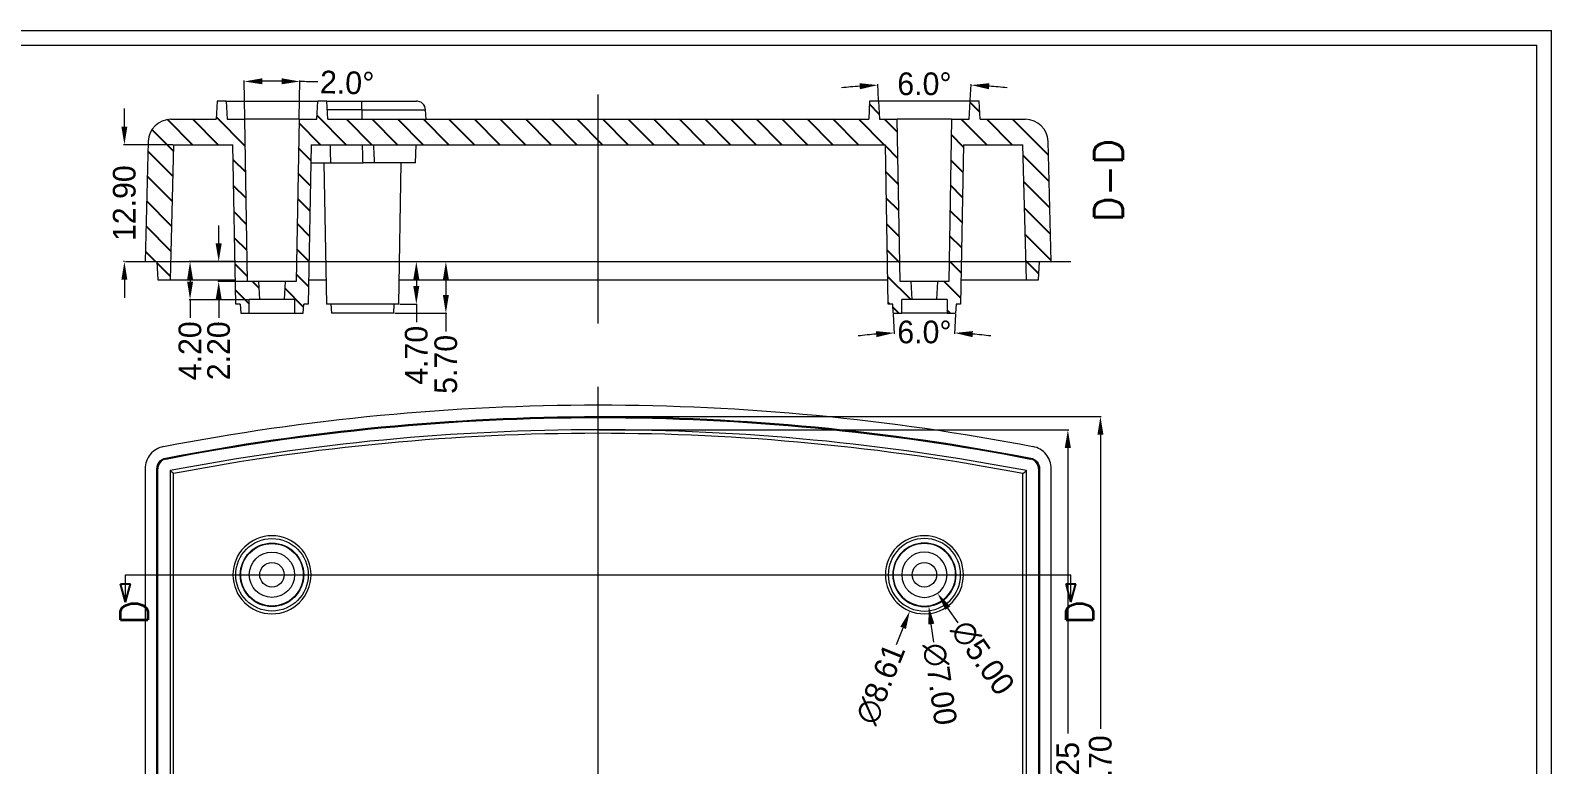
# Model space of a CAD drawing. Header units: millimetres. Extents: x -644 to 177, y 608 to 849.
# Drawn here: x -471.7 to -303.8, y 768 to 849 of the extents above; entities that cross this region are included whole.
import ezdxf
from ezdxf.lldxf.tags import DXFTag

# ---------------------------------------------------------------- set-up
doc = ezdxf.new("R2010")
doc.units = ezdxf.units.MM
doc.layers.get('0').update_dxf_attribs({"linetype": 'CONTINUOUS'})
doc.layers.get('Defpoints').update_dxf_attribs({"linetype": 'CONTINUOUS'})
for name, color, linetype, true_color in [('20', 7, 'CONTINUOUS', 0xffffff), ('30', 7, 'CONTINUOUS', 0xffffff), ('TOP', 7, 'CONTINUOUS', 0xffffff)]:
    doc.layers.add(name, color=color, linetype=linetype, true_color=true_color)
doc.styles.add('blockfont', font='simplex.shx')
tags = doc.linetypes.add('PHANTOM', pattern=[50.5, 18, -6.5, 6.5, -6.5, 6.5, -6.5]).pattern_tags.tags
tags[14:15] = [DXFTag(74, 4), DXFTag(75, 0), DXFTag(340, '0'), DXFTag(46, 0.0), DXFTag(50, 0.0), DXFTag(44, 0.0), DXFTag(45, 0.0)]
tags[12:13] = [DXFTag(74, 4), DXFTag(75, 0), DXFTag(340, '0'), DXFTag(46, 0.0), DXFTag(50, 0.0), DXFTag(44, 0.0), DXFTag(45, 0.0)]
tags[10:11] = [DXFTag(74, 4), DXFTag(75, 0), DXFTag(340, '0'), DXFTag(46, 0.0), DXFTag(50, 0.0), DXFTag(44, 0.0), DXFTag(45, 0.0)]
tags[8:9] = [DXFTag(74, 4), DXFTag(75, 0), DXFTag(340, '0'), DXFTag(46, 0.0), DXFTag(50, 0.0), DXFTag(44, 0.0), DXFTag(45, 0.0)]
tags[6:7] = [DXFTag(74, 4), DXFTag(75, 0), DXFTag(340, '0'), DXFTag(46, 0.0), DXFTag(50, 0.0), DXFTag(44, 0.0), DXFTag(45, 0.0)]
tags[4:5] = [DXFTag(74, 4), DXFTag(75, 0), DXFTag(340, '0'), DXFTag(46, 0.0), DXFTag(50, 0.0), DXFTag(44, 0.0), DXFTag(45, 0.0)]
doc.dimstyles.new('2', dxfattribs={"dimtxt": 2.5, "dimasz": 2, "dimexe": 0.1, "dimexo": 0.1, "dimgap": 0.1, "dimtad": 0, "dimzin": 0, "dimdsep": 46, "dimtxsty": 'Standard', "dimcen": 0, "dimclrd": 4, "dimclre": 4, "dimclrt": 3, "dimadec": 1, "dimazin": 0, "dimtfac": 1, "dimtofl": 0, "dimtmove": 0, "dimatfit": 3, "dimfxl": 0, "dimtolj": 1, "dimtzin": 0, "dimlwd": 9, "dimlwe": 9, "dimarcsym": 0})

# ---------------------------------------------------------------- blocks, each defined once
blk = doc.blocks.new('HATCH7')
at = {"color": 200, "linetype": 'Continuous'}
for p, q in [((573.13, 360.13), (574.26, 361.26)), ((574.29, 358.46), (577.02, 361.19)), ((577.05, 358.39), (579.78, 361.12)), ((579.8, 358.32), (582.54, 361.05)), ((582.56, 358.24), (585.29, 360.97)), ((571.53, 358.53), (572.99, 359.99)), ((585.32, 358.17), (587.69, 360.54)), ((586.03, 356.06), (588.8, 358.82)), ((586.03, 353.23), (588.83, 356.03)), ((585.87, 350.24), (589.06, 353.43)), ((568.44, 349.79), (569.97, 351.32)), ((571.47, 349.99), (572.85, 351.37)), ((574.35, 350.04), (575.73, 351.42)), ((577.23, 350.09), (578.61, 351.47)), ((580.11, 350.14), (581.49, 351.52)), ((582.99, 350.19), (584.37, 351.57)), ((590.81, 352.35), (590.83, 352.37)), ((570.19, 348.71), (570.93, 349.45)), ((588.75, 350.29), (588.83, 350.37)), ((568.11, 343.81), (570.18, 345.88)), ((570.39, 343.26), (571.72, 344.59)), ((573.17, 343.21), (574.5, 344.54)), ((575.95, 343.16), (577.29, 344.49)), ((578.73, 343.11), (580.07, 344.45)), ((581.51, 343.06), (582.85, 344.4)), ((584.3, 343.02), (585.63, 344.35)), ((586.03, 341.92), (588.41, 344.3)), ((586.03, 339.09), (589.26, 342.32)), ((586.03, 336.27), (588.83, 339.06)), ((586.03, 333.44), (588.83, 336.24)), ((586.03, 330.61), (588.83, 333.41)), ((586.03, 327.79), (588.83, 330.58)), ((586.03, 324.96), (588.83, 327.76)), ((586.03, 322.13), (588.83, 324.93)), ((586.03, 319.3), (588.83, 322.1)), ((586.03, 316.48), (588.83, 319.27)), ((586.03, 313.65), (588.83, 316.45)), ((586.03, 310.82), (588.83, 313.62)), ((586.03, 308), (588.83, 310.79)), ((586.03, 305.17), (588.83, 307.97)), ((586.03, 302.34), (588.83, 305.14)), ((586.03, 299.52), (588.83, 302.31)), ((586.03, 296.69), (588.83, 299.49)), ((586.03, 293.86), (588.83, 296.66)), ((586.03, 291.03), (588.83, 293.83)), ((586.03, 288.21), (588.83, 291)), ((586.03, 285.38), (588.83, 288.18)), ((586.03, 282.55), (588.83, 285.35)), ((586.03, 279.73), (588.83, 282.52)), ((589.41, 280.27), (590.49, 281.36)), ((567.43, 278.11), (568.1, 278.77)), ((568.43, 279.11), (568.62, 279.3)), ((568.93, 276.78), (571.5, 279.35)), ((573, 278.02), (574.38, 279.4)), ((575.88, 278.07), (577.26, 279.45)), ((578.76, 278.12), (580.14, 279.5)), ((581.64, 278.17), (583.02, 279.55)), ((584.52, 278.22), (585.9, 279.6)), ((587.4, 278.27), (588.83, 279.7)), ((567.43, 272.45), (567.77, 272.79)), ((569.09, 271.28), (570.93, 273.12)), ((571.87, 271.23), (573.2, 272.56)), ((574.65, 271.18), (575.98, 272.52)), ((577.43, 271.14), (578.76, 272.47)), ((580.21, 271.09), (581.55, 272.42)), ((582.99, 271.04), (584.33, 272.37)), ((585.77, 270.99), (587.11, 272.32)), ((586.03, 268.42), (588.83, 271.22)), ((589.63, 269.18), (590.69, 270.24)), ((586.03, 265.59), (588.83, 268.39)), ((584.86, 261.6), (588.83, 265.56)), ((571.77, 262.66), (573.21, 264.1)), ((573.24, 261.29), (576.12, 264.17)), ((576.15, 261.37), (579.02, 264.25)), ((579.05, 261.45), (581.93, 264.32)), ((581.96, 261.52), (584.84, 264.4))]:
    blk.add_line(p, q, dxfattribs=at)
blk = doc.blocks.new('ASSORTED_DRAFT7')
at = {"color": 13}
for p, q in [((522.94, 259.13), (524.94, 259.66)), ((522.94, 259.13), (524.94, 258.59)), ((524.94, 259.66), (524.94, 258.59))]:
    blk.add_line(p, q, dxfattribs=at)
blk = doc.blocks.new('ASSORTED_DRAFT8')
at = {"color": 13}
for p, q in [((522.94, 363.46), (524.94, 363.99)), ((522.94, 363.46), (524.94, 362.92)), ((524.94, 363.99), (524.94, 362.92))]:
    blk.add_line(p, q, dxfattribs=at)
blk = doc.blocks.new('*D79')
at = {"color": 4, "lineweight": 9}
blk.add_line((-376.15, 781.21), (-375.4, 783.07), dxfattribs=at)
blk.add_solid([(-375.71, 783.19), (-375.09, 782.94), (-374.66, 784.92)], dxfattribs=at)
at = {"layer": 'Defpoints', "color": 0, "lineweight": 9}
for p in [(-371.45, 792.92), (-374.66, 784.92)]:
    blk.add_point(p, dxfattribs=at)
at = {"color": 3, "lineweight": 9, "insert": (-377.89, 776.86), "char_height": 2.5, "attachment_point": 5, "rotation": 68.1292}
blk.add_mtext('\\A1;∅8.61', dxfattribs=at)
blk = doc.blocks.new('*D80')
at = {"color": 4, "lineweight": 9}
blk.add_line((-372.01, 781.49), (-372.29, 783.47), dxfattribs=at)
blk.add_solid([(-371.96, 783.52), (-372.62, 783.43), (-372.57, 785.45)], dxfattribs=at)
at = {"layer": 'Defpoints', "color": 0, "lineweight": 9}
for p in [(-373.54, 792.39), (-372.57, 785.45)]:
    blk.add_point(p, dxfattribs=at)
at = {"color": 3, "lineweight": 9, "insert": (-371.36, 776.85), "char_height": 2.5, "attachment_point": 5, "rotation": 277.9644}
blk.add_mtext('\\A1;∅7.00', dxfattribs=at)
blk = doc.blocks.new('*D81')
at = {"color": 4, "lineweight": 9}
blk.add_line((-369.31, 783.6), (-370.46, 785.24), dxfattribs=at)
blk.add_solid([(-370.19, 785.43), (-370.74, 785.05), (-371.61, 786.87)], dxfattribs=at)
at = {"layer": 'Defpoints', "color": 0, "lineweight": 9}
for p in [(-374.49, 790.96), (-371.61, 786.87)]:
    blk.add_point(p, dxfattribs=at)
at = {"color": 3, "lineweight": 9, "insert": (-366.62, 779.77), "char_height": 2.5, "attachment_point": 5, "rotation": 305.1031}
blk.add_mtext('\\A1;∅5.00', dxfattribs=at)
blk = doc.blocks.new('*D83')
at = {"color": 4, "lineweight": 9}
for p, q in [((-408.95, 804.92), (-357.12, 804.92)), ((-357.22, 802.92), (-357.22, 771.39)), ((-357.22, 729.67), (-357.22, 761.19)), ((-356.98, 727.67), (-357.32, 727.67))]:
    blk.add_line(p, q, dxfattribs=at)
for points in [[(-357.56, 802.92), (-356.89, 802.92), (-357.22, 804.92)], [(-357.56, 729.67), (-356.89, 729.67), (-357.22, 727.67)]]:
    blk.add_solid(points, dxfattribs=at)
at = {"layer": 'Defpoints', "color": 0, "lineweight": 9}
for p in [(-409.05, 804.92), (-357.22, 804.92), (-356.88, 727.67)]:
    blk.add_point(p, dxfattribs=at)
at = {"color": 3, "lineweight": 9, "insert": (-357.22, 766.29), "char_height": 2.5, "attachment_point": 5, "rotation": 90}
blk.add_mtext('\\A1;77.25', dxfattribs=at)
blk = doc.blocks.new('*D84')
at = {"color": 4, "lineweight": 9}
for p, q in [((-408.95, 806.37), (-353.53, 806.37)), ((-353.63, 804.37), (-353.63, 771.91)), ((-353.63, 729.67), (-353.63, 762.13)), ((-356.78, 727.67), (-353.53, 727.67))]:
    blk.add_line(p, q, dxfattribs=at)
for points in [[(-353.96, 804.37), (-353.29, 804.37), (-353.63, 806.37)], [(-353.96, 729.67), (-353.29, 729.67), (-353.63, 727.67)]]:
    blk.add_solid(points, dxfattribs=at)
at = {"layer": 'Defpoints', "color": 0, "lineweight": 9}
for p in [(-409.05, 806.37), (-353.63, 806.37), (-356.88, 727.67)]:
    blk.add_point(p, dxfattribs=at)
at = {"color": 3, "lineweight": 9, "insert": (-353.63, 767.02), "char_height": 2.5, "attachment_point": 5, "rotation": 90}
blk.add_mtext('\\A1;78.70', dxfattribs=at)
blk = doc.blocks.new('*D41')
at = {"color": 4, "lineweight": 9}
for p, q in [((-450.93, 825.48), (-450.93, 827.48)), ((-449.23, 823.48), (-451.03, 823.48)), ((-447.84, 821.28), (-451.03, 821.28)), ((-450.93, 819.28), (-450.93, 817.28))]:
    blk.add_line(p, q, dxfattribs=at)
for points in [[(-451.27, 825.48), (-450.6, 825.48), (-450.93, 823.48)], [(-451.27, 819.28), (-450.6, 819.28), (-450.93, 821.28)]]:
    blk.add_solid(points, dxfattribs=at)
at = {"layer": 'Defpoints', "color": 0, "lineweight": 9}
for p in [(-449.13, 823.48), (-450.93, 821.28), (-447.74, 821.28)]:
    blk.add_point(p, dxfattribs=at)
at = {"color": 3, "lineweight": 9, "insert": (-450.93, 813.64), "char_height": 2.5, "attachment_point": 5, "rotation": 90}
blk.add_mtext('\\A1;2.20', dxfattribs=at)
blk = doc.blocks.new('*D42')
at = {"color": 4, "lineweight": 9}
for p, q in [((-450.23, 823.48), (-454.19, 823.48)), ((-454.09, 821.48), (-454.09, 821.28)), ((-447.65, 819.28), (-454.19, 819.28)), ((-454.09, 819.28), (-454.09, 817.28))]:
    blk.add_line(p, q, dxfattribs=at)
for points in [[(-454.42, 821.48), (-453.76, 821.48), (-454.09, 823.48)], [(-454.42, 821.28), (-453.76, 821.28), (-454.09, 819.28)]]:
    blk.add_solid(points, dxfattribs=at)
at = {"layer": 'Defpoints', "color": 0, "lineweight": 9}
for p in [(-450.13, 823.48), (-454.09, 819.28), (-447.55, 819.28)]:
    blk.add_point(p, dxfattribs=at)
at = {"color": 3, "lineweight": 9, "insert": (-454.09, 813.64), "char_height": 2.5, "attachment_point": 5, "rotation": 90}
blk.add_mtext('\\A1;4.20', dxfattribs=at)
blk = doc.blocks.new('*D43')
at = {"color": 4, "lineweight": 9}
for p, q in [((-430.87, 823.48), (-429.02, 823.48)), ((-429.12, 821.48), (-429.12, 820.78)), ((-430.95, 818.78), (-429.02, 818.78)), ((-429.12, 818.78), (-429.12, 816.78))]:
    blk.add_line(p, q, dxfattribs=at)
for points in [[(-429.46, 821.48), (-428.79, 821.48), (-429.12, 823.48)], [(-429.46, 820.78), (-428.79, 820.78), (-429.12, 818.78)]]:
    blk.add_solid(points, dxfattribs=at)
at = {"layer": 'Defpoints', "color": 0, "lineweight": 9}
for p in [(-430.97, 823.48), (-431.05, 818.78), (-429.12, 818.78)]:
    blk.add_point(p, dxfattribs=at)
at = {"color": 3, "lineweight": 9, "insert": (-429.12, 813.14), "char_height": 2.5, "attachment_point": 5, "rotation": 90}
blk.add_mtext('\\A1;4.70', dxfattribs=at)
blk = doc.blocks.new('*D44')
at = {"color": 4, "lineweight": 9}
for p, q in [((-429.02, 823.48), (-425.76, 823.48)), ((-425.86, 821.48), (-425.86, 819.78)), ((-431.5, 817.78), (-425.76, 817.78)), ((-425.86, 817.78), (-425.86, 815.78))]:
    blk.add_line(p, q, dxfattribs=at)
for points in [[(-426.19, 821.48), (-425.53, 821.48), (-425.86, 823.48)], [(-426.19, 819.78), (-425.53, 819.78), (-425.86, 817.78)]]:
    blk.add_solid(points, dxfattribs=at)
at = {"layer": 'Defpoints', "color": 0, "lineweight": 9}
for p in [(-429.12, 823.48), (-431.6, 817.78), (-425.86, 817.78)]:
    blk.add_point(p, dxfattribs=at)
at = {"color": 3, "lineweight": 9, "insert": (-425.86, 812.14), "char_height": 2.5, "attachment_point": 5, "rotation": 90}
blk.add_mtext('\\A1;5.70', dxfattribs=at)
blk = doc.blocks.new('*D45')
at = {"color": 4, "lineweight": 9}
for p, q in [((-461.34, 838.38), (-461.34, 840.38)), ((-456.01, 836.38), (-461.44, 836.38)), ((-461.32, 823.48), (-461.44, 823.48)), ((-461.34, 821.48), (-461.34, 819.48))]:
    blk.add_line(p, q, dxfattribs=at)
for points in [[(-461.67, 838.38), (-461.01, 838.38), (-461.34, 836.38)], [(-461.67, 821.48), (-461.01, 821.48), (-461.34, 823.48)]]:
    blk.add_solid(points, dxfattribs=at)
at = {"layer": 'Defpoints', "color": 0, "lineweight": 9}
for p in [(-461.34, 836.38), (-455.91, 836.38), (-461.22, 823.48)]:
    blk.add_point(p, dxfattribs=at)
at = {"color": 3, "lineweight": 9, "insert": (-461.34, 829.93), "char_height": 2.5, "attachment_point": 5, "rotation": 90}
blk.add_mtext('\\A1;12.90', dxfattribs=at)
blk = doc.blocks.new('*D105')
at = {"color": 4, "lineweight": 9}
for p, q in [((-378.11, 841.28), (-378.2, 843.06)), ((-367.99, 841.28), (-367.9, 843.06))]:
    blk.add_line(p, q, dxfattribs=at)
for start, end in [(94.165, 95.33), (84.67, 85.835)]:
    blk.add_arc((-373.05, 744.73), 98.36, start, end, dxfattribs=at)
for points in [[(-380.22, 843.17), (-380.17, 842.5), (-378.2, 842.96)], [(-365.93, 842.5), (-365.89, 843.17), (-367.9, 842.96)]]:
    blk.add_solid(points, dxfattribs=at)
at = {"layer": 'Defpoints', "color": 0, "lineweight": 9}
for p in [(-371.34, 843.08), (-378.11, 841.18), (-368, 841.18), (-378, 839.18), (-368.1, 839.18)]:
    blk.add_point(p, dxfattribs=at)
at = {"color": 3, "lineweight": 9, "insert": (-373.05, 843.09), "char_height": 2.5, "attachment_point": 5}
blk.add_mtext('\\A1;6.0°', dxfattribs=at)
blk = doc.blocks.new('*D106')
at = {"color": 4, "lineweight": 9}
for p, q in [((-376.49, 817.68), (-376.38, 815.51)), ((-369.61, 817.68), (-369.72, 815.51))]:
    blk.add_line(p, q, dxfattribs=at)
for start, end in [(94.799, 96.598), (83.402, 85.201)]:
    blk.add_arc((-373.05, 752), 63.7, start, end, dxfattribs=at)
for points in [[(-378.4, 815.81), (-378.36, 815.14), (-376.39, 815.61)], [(-367.75, 815.14), (-367.7, 815.81), (-369.72, 815.61)]]:
    blk.add_solid(points, dxfattribs=at)
at = {"layer": 'Defpoints', "color": 0, "lineweight": 9}
for p in [(-376.55, 818.78), (-376.5, 817.78), (-369.6, 817.78), (-369.55, 818.78), (-371.94, 815.69)]:
    blk.add_point(p, dxfattribs=at)
at = {"color": 3, "lineweight": 9, "insert": (-373.05, 815.7), "char_height": 2.5, "attachment_point": 5}
blk.add_mtext('\\A1;6.0°', dxfattribs=at)
blk = doc.blocks.new('*D107')
at = {"color": 4, "lineweight": 9}
for p, q in [((-448.05, 839.28), (-448.13, 843.46)), ((-442.05, 839.28), (-441.98, 843.46))]:
    blk.add_line(p, q, dxfattribs=at)
for start, end in [(89.6508, 90.3492), (88.3492, 89)]:
    blk.add_arc((-445.05, 667.31), 176.07, start, end, dxfattribs=at)
for points in [[(-446.12, 843.05), (-446.13, 843.71), (-448.12, 843.36)], [(-443.97, 843.71), (-443.98, 843.05), (-441.98, 843.36)]]:
    blk.add_solid(points, dxfattribs=at)
at = {"layer": 'Defpoints', "color": 0, "lineweight": 9}
for p in [(-446.08, 843.38), (-448.05, 839.18), (-442.05, 839.18), (-447.74, 821.28), (-442.36, 821.28)]:
    blk.add_point(p, dxfattribs=at)
at = {"color": 3, "lineweight": 9, "insert": (-436.76, 843.22), "char_height": 2.5, "attachment_point": 5, "rotation": 358.3492}
blk.add_mtext('\\A1;2.0°', dxfattribs=at)

msp = doc.modelspace()

# ---------------------------------------------------------------- linework, layer by layer
at = {"color": 7, "linetype": 'Continuous', "lineweight": 9}
for p, q in [((-644.462, 848.994), (-303.841, 848.994)), ((-303.841, 608.127), (-303.841, 848.994)), ((-642.84, 847.372), (-305.463, 847.372)), ((-305.463, 609.749), (-305.463, 847.372))]:
    msp.add_line(p, q, dxfattribs=at)
at = {"layer": '20', "color": 7, "linetype": 'Continuous', "lineweight": 9}
for p, q in [((-451.097, 841.183), (-451.202, 839.183)), ((-450.107, 841.183), (-451.097, 841.183)), ((-450.107, 841.183), (-450.002, 839.183)), ((-450.107, 841.183), (-439.997, 841.183)), ((-440.102, 839.183), (-439.997, 841.183)), ((-439.007, 841.183), (-439.997, 841.183)), ((-438.902, 839.183), (-439.007, 841.183)), ((-439.007, 841.183), (-435.152, 841.183)), ((-435.152, 840.236), (-435.152, 841.183)), ((-435.152, 841.183), (-429.106, 841.183)), ((-429.007, 841.183), (-429.106, 841.183)), ((-429.006, 841.178), (-429.007, 841.183)), ((-379.097, 841.183), (-379.202, 839.183)), ((-378.107, 841.183), (-379.097, 841.183)), ((-378.107, 841.183), (-378.002, 839.183)), ((-373.052, 841.183), (-378.107, 841.183)), ((-367.997, 841.183), (-373.052, 841.183)), ((-368.102, 839.183), (-367.997, 841.183)), ((-367.007, 841.183), (-367.997, 841.183)), ((-366.902, 839.183), (-367.007, 841.183)), ((-435.152, 840.236), (-438.957, 840.236)), ((-435.152, 840.236), (-435.152, 839.183)), ((-435.152, 840.236), (-428.107, 840.236)), ((-428.052, 839.183), (-428.107, 840.236)), ((-456.205, 839.183), (-451.202, 839.183)), ((-450.002, 839.183), (-448.052, 839.183)), ((-447.739, 821.283), (-448.052, 839.183)), ((-445.052, 839.183), (-448.052, 839.183)), ((-442.052, 839.183), (-445.052, 839.183)), ((-442.052, 839.183), (-442.364, 821.283)), ((-442.052, 839.183), (-440.102, 839.183)), ((-438.902, 839.183), (-379.202, 839.183)), ((-378.002, 839.183), (-376.052, 839.183)), ((-375.739, 821.283), (-376.052, 839.183)), ((-373.052, 839.183), (-376.052, 839.183)), ((-370.052, 839.183), (-373.052, 839.183)), ((-370.052, 839.183), (-370.364, 821.283)), ((-370.052, 839.183), (-368.102, 839.183)), ((-366.902, 839.183), (-361.898, 839.183)), ((-458.704, 836.749), (-459.052, 823.483)), ((-455.913, 836.383), (-456.303, 821.483)), ((-455.913, 836.383), (-449.359, 836.383)), ((-449.052, 818.783), (-449.359, 836.383)), ((-440.745, 836.383), (-441.052, 818.783)), ((-440.745, 836.383), (-377.359, 836.383)), ((-429.222, 834.383), (-429.152, 836.383)), ((-377.052, 818.783), (-377.359, 836.383)), ((-368.745, 836.383), (-369.052, 818.783)), ((-368.745, 836.383), (-362.191, 836.383)), ((-361.8, 821.483), (-362.191, 836.383)), ((-359.052, 823.483), (-359.399, 836.749)), ((-440.779, 834.383), (-438.555, 834.383)), ((-439.324, 834.383), (-439.052, 818.783)), ((-438.555, 834.383), (-434.998, 834.383)), ((-429.222, 834.383), (-433.765, 834.383)), ((-431.052, 818.783), (-430.78, 834.383)), ((-459.052, 823.483), (-457.757, 823.483)), ((-457.757, 823.483), (-457.652, 821.483)), ((-360.452, 821.483), (-360.347, 823.483)), ((-360.347, 823.483), (-359.052, 823.483)), ((-457.652, 821.483), (-456.303, 821.483)), ((-456.303, 821.483), (-449.099, 821.483)), ((-446.507, 821.283), (-447.739, 821.283)), ((-446.402, 819.283), (-446.507, 821.283)), ((-443.597, 821.283), (-446.507, 821.283)), ((-443.597, 821.283), (-443.702, 819.283)), ((-442.364, 821.283), (-443.597, 821.283)), ((-441.004, 821.483), (-439.098, 821.483)), ((-431.005, 821.483), (-377.1, 821.483)), ((-374.507, 821.283), (-375.739, 821.283)), ((-374.402, 819.283), (-374.507, 821.283)), ((-371.597, 821.283), (-374.507, 821.283)), ((-371.597, 821.283), (-371.702, 819.283)), ((-370.364, 821.283), (-371.597, 821.283)), ((-369.005, 821.483), (-361.8, 821.483)), ((-361.8, 821.483), (-360.452, 821.483)), ((-447.552, 817.783), (-447.552, 819.283)), ((-446.402, 819.283), (-447.552, 819.283)), ((-443.702, 819.283), (-446.402, 819.283)), ((-442.552, 819.283), (-443.702, 819.283)), ((-442.552, 819.283), (-442.552, 817.783)), ((-374.402, 819.283), (-375.552, 819.283)), ((-375.552, 817.783), (-375.552, 819.283)), ((-371.702, 819.283), (-374.402, 819.283)), ((-370.552, 819.283), (-371.702, 819.283)), ((-370.552, 819.283), (-370.552, 817.783)), ((-448.552, 818.783), (-449.052, 818.783)), ((-448.552, 818.783), (-448.499, 817.783)), ((-448.499, 817.783), (-447.552, 817.783)), ((-447.552, 817.783), (-442.552, 817.783)), ((-442.552, 817.783), (-441.604, 817.783)), ((-441.604, 817.783), (-441.552, 818.783)), ((-441.052, 818.783), (-441.552, 818.783)), ((-431.052, 818.783), (-439.052, 818.783)), ((-438.552, 818.783), (-438.499, 817.783)), ((-431.604, 817.783), (-438.499, 817.783)), ((-431.604, 817.783), (-431.552, 818.783)), ((-376.552, 818.783), (-377.052, 818.783)), ((-376.499, 817.783), (-376.552, 818.783)), ((-376.499, 817.783), (-375.552, 817.783)), ((-373.052, 817.783), (-375.552, 817.783)), ((-370.552, 817.783), (-373.052, 817.783)), ((-370.552, 817.783), (-369.604, 817.783)), ((-369.552, 818.783), (-369.604, 817.783)), ((-369.052, 818.783), (-369.552, 818.783)), ((-456.781, 801.798), (-456.761, 801.695)), ((-361.343, 801.695), (-361.323, 801.798)), ((-459.052, 800.616), (-459.052, 744.319)), ((-457.757, 759.419), (-457.757, 800.615)), ((-457.652, 800.615), (-457.757, 800.615)), ((-457.652, 759.419), (-457.652, 800.615)), ((-456.303, 800.41), (-456.303, 759.419)), ((-455.913, 650.808), (-455.913, 800.087)), ((-362.191, 650.808), (-362.191, 800.087)), ((-361.8, 650.418), (-361.8, 800.41)), ((-360.347, 800.615), (-360.452, 800.615)), ((-360.452, 800.615), (-360.452, 650.168)), ((-360.347, 800.615), (-360.347, 650.168)), ((-359.052, 650.168), (-359.052, 800.616))]:
    msp.add_line(p, q, dxfattribs=at)
at = {"layer": '20', "color": 1, "linetype": 'PHANTOM', "lineweight": 9}
msp.add_line((-461.219, 788.919), (-356.885, 788.919), dxfattribs=at)
at = {"layer": '20', "color": 1, "linetype": 'Continuous', "lineweight": 9}
for p, q in [((-461.219, 785.919), (-461.219, 788.919)), ((-356.885, 785.919), (-356.885, 788.919))]:
    msp.add_line(p, q, dxfattribs=at)
at = {"layer": '20', "color": 7, "linetype": 'Continuous', "lineweight": 9, "extrusion": (0, 0, -1)}
for centre, radius in [((445.052, 788.919), 4.307), ((373.052, 788.919), 4.307), ((373.052, 788.919), 4), ((373.052, 788.919), 3.5), ((373.052, 788.919), 3.448), ((373.052, 788.919), 2.5)]:
    msp.add_circle(centre, radius, dxfattribs=at)
at = {"layer": '20', "color": 7, "linetype": 'Continuous', "lineweight": 9}
for centre, radius in [((-445.052, 788.919), 4), ((-445.052, 788.919), 3.5), ((-445.052, 788.919), 3.448), ((-445.052, 788.919), 2.5), ((-445.052, 788.919), 1.35), ((-373.052, 788.919), 1.35)]:
    msp.add_circle(centre, radius, dxfattribs=at)
for centre, radius, start, end in [((-429.106, 840.183), 1, 3, 90), ((-456.205, 836.683), 2.5, 90, 178.5), ((-361.898, 836.683), 2.5, 1.5, 90), ((-409.052, 555.169), 249.751, 79.09426, 100.90574), ((-409.052, 555.169), 249.361, 79.16828, 100.83172), ((-456.552, 800.615), 1.1, 100.95278, 180), ((-361.552, 800.615), 1.1, 0, 79.04722)]:
    msp.add_arc(centre, radius, start, end, dxfattribs=at)
at = {"layer": '20', "color": 7, "linetype": 'Continuous', "lineweight": 9, "extrusion": (0, 0, -1)}
for centre, radius, start, end in [((409.052, 555.169), 252.5, 79.04705, 100.95295), ((409.052, 555.169), 251.205, 79.04722, 100.95278), ((409.052, 555.169), 251.1, 79.04722, 100.95278), ((456.552, 800.615), 1.205, 0, 79.04722), ((361.552, 800.615), 1.205, 100.95278, 180)]:
    msp.add_arc(centre, radius, start, end, dxfattribs=at)
at = {"layer": '20', "color": 7, "linetype": 'Continuous', "lineweight": 9}
for points in [[(-438.555, 834.383), (-438.575, 835.05), (-438.596, 835.717), (-438.616, 836.383)], [(-455.913, 800.087), (-456.043, 800.195), (-456.173, 800.302), (-456.303, 800.41)], [(-362.191, 800.087), (-362.061, 800.195), (-361.93, 800.302), (-361.8, 800.41)]]:
    msp.add_open_spline(points, degree=3, dxfattribs=at)
for points, knots in [([(-434.998, 834.383), (-435.01, 834.731), (-435.022, 835.078), (-435.046, 835.744), (-435.057, 836.064), (-435.068, 836.383)], [0, 0, 0, 0, 0.5208545, 0.5208545, 1, 1, 1, 1]), ([(-433.852, 836.383), (-433.838, 836.064), (-433.824, 835.744), (-433.795, 835.078), (-433.78, 834.731), (-433.765, 834.383)], [0, 0, 0, 0, 0.4791427, 0.4791427, 1, 1, 1, 1]), ([(-433.765, 834.383), (-433.874, 834.383), (-433.989, 834.383), (-434.212, 834.383), (-434.322, 834.383), (-434.525, 834.383), (-434.619, 834.383), (-434.779, 834.383), (-434.846, 834.383), (-434.945, 834.383), (-434.978, 834.383), (-434.996, 834.383), (-434.998, 834.383), (-434.998, 834.383)], [0, 0, 0, 0, 0.186941, 0.186941, 0.3738956, 0.3738956, 0.5606568, 0.5606568, 0.7472798, 0.7472798, 0.9339573, 0.9339573, 1, 1, 1, 1]), ([(-457.028, 803.069), (-457.597, 802.959), (-458.113, 802.652), (-458.849, 801.759), (-459.052, 801.196), (-459.052, 800.616)], [0, 0, 0, 0, 0.5, 0.5, 1, 1, 1, 1]), ([(-359.052, 800.616), (-359.052, 801.196), (-359.255, 801.761), (-359.993, 802.654), (-360.506, 802.959), (-361.076, 803.069)], [0, 0, 0, 0, 0.5, 0.5, 1, 1, 1, 1])]:
    msp.add_open_spline(points, degree=3, knots=knots, dxfattribs=at)
at = {"layer": '30', "color": 1, "linetype": 'PHANTOM', "lineweight": 9, "ltscale": 0.3}
for p, q in [((-409.052, 816.663), (-409.052, 841.938)), ((-461.219, 823.483), (-356.885, 823.483)), ((-409.052, 645.669), (-409.052, 809.669))]:
    msp.add_line(p, q, dxfattribs=at)

# ---------------------------------------------------------------- block references
at = {"layer": '20', "color": 200, "linetype": 'Continuous', "lineweight": 9, "rotation": 90}
msp.add_blockref('HATCH7', (-97.76, 250.354), dxfattribs=at)
at = {"layer": 'TOP', "color": 1, "linetype": 'Continuous', "lineweight": 9, "rotation": 90}
for name in ['ASSORTED_DRAFT8', 'ASSORTED_DRAFT7']:
    msp.add_blockref(name, (-97.76, 262.975), dxfattribs=at)

# ---------------------------------------------------------------- texts
at = {"layer": 'TOP', "color": 1, "linetype": 'Continuous', "lineweight": 9, "rotation": 90, "line_spacing_factor": 0.903614, "style": 'blockfont'}
for s, insert, char_height, attachment_point in [('\\W00.994;\\fsimplex.shx,bigfont.shx; \\H3.17;D-D\\H3.17;\\P', (-351.158, 831.346), 3.175, 8), ('\\W01.000;\\fsimplex.shx,bigfont.shx;D\\P', (-458.75, 783.435), 3, 7), ('\\W01.000;\\fsimplex.shx,bigfont.shx;D\\P', (-354.416, 783.435), 3, 7)]:
    msp.add_mtext(s, dxfattribs=dict(at, insert=insert, char_height=char_height, attachment_point=attachment_point))

# ---------------------------------------------------------------- dimensions: what is measured, and where the dimension line sits
at = {"lineweight": 9}
for base, line1, line2, picture, middle in [((-446.076, 843.381), ((-442.052, 839.183), (-442.364, 821.283)), ((-447.739, 821.283), (-448.052, 839.183)), '*D107', (-436.756, 843.218)), ((-371.335, 843.079), ((-378.107, 841.183), (-378.002, 839.183)), ((-368.102, 839.183), (-367.997, 841.183)), '*D105', (-373.052, 843.094)), ((-371.94, 815.689), ((-369.552, 818.783), (-369.604, 817.783)), ((-376.499, 817.783), (-376.552, 818.783)), '*D106', (-373.052, 815.699))]:
    dim = msp.add_angular_dim_2l(base=base, line1=line1, line2=line2, dimstyle='2', dxfattribs=at)
    dim.commit()
    dim.dimension.update_dxf_attribs({"geometry": picture, "text_midpoint": middle})
for base, p1, p2, picture, middle in [((-461.341, 836.383), (-461.219, 823.483), (-455.913, 836.383), '*D45', (-461.341, 829.933)), ((-450.934, 821.283), (-449.134, 823.483), (-447.739, 821.283), '*D41', (-450.934, 813.642)), ((-454.089, 819.283), (-450.134, 823.483), (-447.552, 819.283), '*D42', (-454.089, 813.642)), ((-425.858, 817.783), (-429.124, 823.483), (-431.604, 817.783), '*D44', (-425.858, 812.142)), ((-429.124, 818.783), (-430.97, 823.483), (-431.052, 818.783), '*D43', (-429.124, 813.142)), ((-357.223, 804.92), (-356.885, 727.669), (-409.052, 804.92), '*D83', (-357.223, 766.295))]:
    dim = msp.add_linear_dim(base=base, p1=p1, p2=p2, angle=90, dimstyle='2', dxfattribs=at)
    dim.commit()
    dim.dimension.update_dxf_attribs({"geometry": picture, "text_midpoint": middle})
dim = msp.add_linear_dim(base=(-353.6275, 806.3738), p1=(-356.8849, 727.669), p2=(-409.0518, 806.3738), angle=90, dimstyle='2', dxfattribs=at)
dim.commit()
dim.dimension.update_dxf_attribs({"geometry": '*D84', "text_midpoint": (-353.6275, 767.0214), "dimtype": 128})
for p1, p2, picture, middle in [((-371.447, 792.916), (-374.656, 784.922), '*D79', (-377.891, 776.863)), ((-373.537, 792.385), (-372.567, 785.453), '*D80', (-371.364, 776.853)), ((-374.489, 790.964), (-371.614, 786.874), '*D81', (-366.621, 779.77))]:
    dim = msp.add_diameter_dim_2p(p1=p1, p2=p2, dimstyle='2', dxfattribs=at)
    dim.commit()
    dim.dimension.update_dxf_attribs({"geometry": picture, "text_midpoint": middle})

doc.saveas('drawing.dxf')
